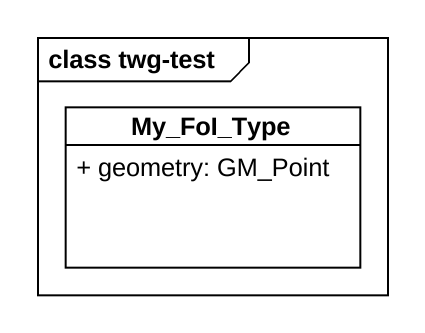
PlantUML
@startuml
mainframe class twg-test
hide circle
hide empty members
skinparam classAttributeIconSize 0
class My_FoI_Type {
  + geometry: GM_Point
}
@enduml
